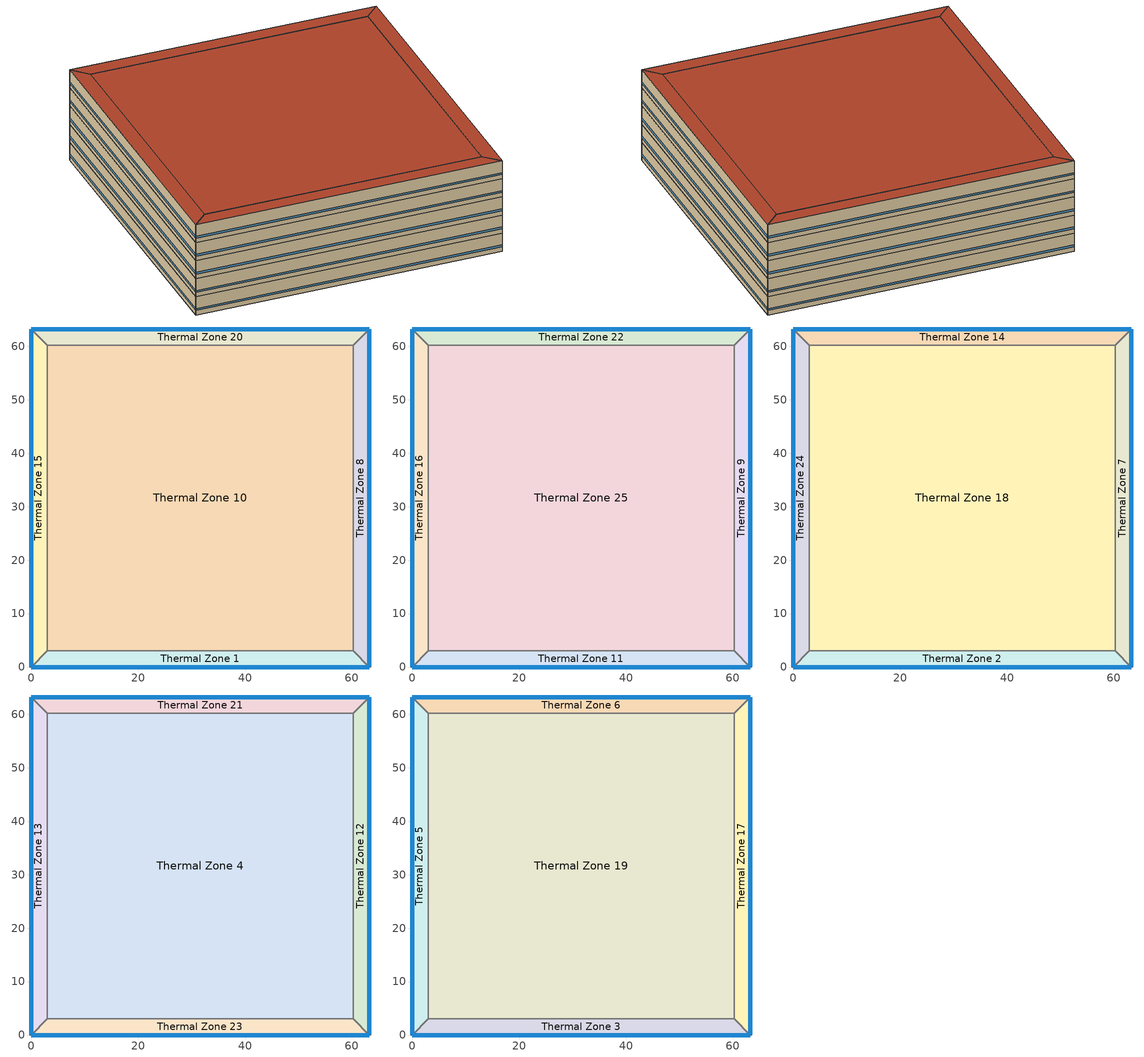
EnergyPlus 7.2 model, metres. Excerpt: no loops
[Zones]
Thermal Zone 15
 floor ground (000_ExtSlabCarpet_4in_ClimateZone 1-8): 0,0 0,63.25 3,60.25 3,3 z0
 wall outside (ASHRAE_189.1-2009_ExtWall_SteelFrame_ClimateZone 4-8): 0,63.25 0,0 z0:4
 wall to Thermal Zone 10 (000_Interior Wall): 3,3 3,60.25 z0:4
 wall to Thermal Zone 1 (000_Interior Wall): 0,0 3,3 z0:4
 wall to Thermal Zone 20 (000_Interior Wall): 3,60.25 0,63.25 z0:4
 window (ASHRAE_189.1-2009_ExtWindow_ClimateZone 4-5): 0,63.22 0,0.03 z1:1.4
Thermal Zone 1
 floor ground (000_ExtSlabCarpet_4in_ClimateZone 1-8): 63.25,0 0,0 3,3 60.25,3 z0
 wall outside (ASHRAE_189.1-2009_ExtWall_SteelFrame_ClimateZone 4-8): 0,0 63.25,0 z0:4
 wall to Thermal Zone 10 (000_Interior Wall): 60.25,3 3,3 z0:4
 wall to Thermal Zone 8 (000_Interior Wall): 63.25,0 60.25,3 z0:4
 window (ASHRAE_189.1-2009_ExtWindow_ClimateZone 4-5): 0.03,0 63.22,0 z1:1.4
Thermal Zone 20
 floor ground (000_ExtSlabCarpet_4in_ClimateZone 1-8): 0,63.25 63.25,63.25 60.25,60.25 3,60.25 z0
 wall outside (ASHRAE_189.1-2009_ExtWall_SteelFrame_ClimateZone 4-8): 63.25,63.25 0,63.25 z0:4
 wall to Thermal Zone 10 (000_Interior Wall): 3,60.25 60.25,60.25 z0:4
 wall to Thermal Zone 8 (000_Interior Wall): 60.25,60.25 63.25,63.25 z0:4
 window (ASHRAE_189.1-2009_ExtWindow_ClimateZone 4-5): 63.22,63.25 0.03,63.25 z1:1.4
Thermal Zone 10
 floor ground (000_ExtSlabCarpet_4in_ClimateZone 1-8): 3,3 3,60.25 60.25,60.25 60.25,3 z0
 wall to Thermal Zone 8 (000_Interior Wall): 60.25,3 60.25,60.25 z0:4
Thermal Zone 8
 floor ground (000_ExtSlabCarpet_4in_ClimateZone 1-8): 63.25,63.25 63.25,0 60.25,3 60.25,60.25 z0
 wall outside (ASHRAE_189.1-2009_ExtWall_SteelFrame_ClimateZone 4-8): 63.25,0 63.25,63.25 z0:4
 window (ASHRAE_189.1-2009_ExtWindow_ClimateZone 4-5): 63.25,0.03 63.25,63.22 z1:1.4
Thermal Zone 16
 floor to Thermal Zone 15 (000_Interior Floor): 0,0 0,63.25 3,60.25 3,3 z4
 wall outside (ASHRAE_189.1-2009_ExtWall_SteelFrame_ClimateZone 4-8): 0,63.25 0,0 z4:8
 wall to Thermal Zone 11 (000_Interior Wall): 0,0 3,3 z4:8
 wall to Thermal Zone 22 (000_Interior Wall): 3,60.25 0,63.25 z4:8
 wall to Thermal Zone 25 (000_Interior Wall): 3,3 3,60.25 z4:8
 window (ASHRAE_189.1-2009_ExtWindow_ClimateZone 4-5): 0,63.22 0,0.03 z5:5.4
Thermal Zone 22
 floor to Thermal Zone 20 (000_Interior Floor): 0,63.25 63.25,63.25 60.25,60.25 3,60.25 z4
 wall outside (ASHRAE_189.1-2009_ExtWall_SteelFrame_ClimateZone 4-8): 63.25,63.25 0,63.25 z4:8
 wall to Thermal Zone 25 (000_Interior Wall): 3,60.25 60.25,60.25 z4:8
 wall to Thermal Zone 9 (000_Interior Wall): 60.25,60.25 63.25,63.25 z4:8
 window (ASHRAE_189.1-2009_ExtWindow_ClimateZone 4-5): 63.22,63.25 0.03,63.25 z5:5.4
Thermal Zone 11
 floor to Thermal Zone 1 (000_Interior Floor): 63.25,0 0,0 3,3 60.25,3 z4
 wall outside (ASHRAE_189.1-2009_ExtWall_SteelFrame_ClimateZone 4-8): 0,0 63.25,0 z4:8
 wall to Thermal Zone 9 (000_Interior Wall): 63.25,0 60.25,3 z4:8
 wall to Thermal Zone 25 (000_Interior Wall): 60.25,3 3,3 z4:8
 window (ASHRAE_189.1-2009_ExtWindow_ClimateZone 4-5): 0.03,0 63.22,0 z5:5.4
Thermal Zone 25
 floor to Thermal Zone 10 (000_Interior Floor): 3,3 3,60.25 60.25,60.25 60.25,3 z4
 wall to Thermal Zone 9 (000_Interior Wall): 60.25,3 60.25,60.25 z4:8
Thermal Zone 9
 floor to Thermal Zone 8 (000_Interior Floor): 63.25,63.25 63.25,0 60.25,3 60.25,60.25 z4
 wall outside (ASHRAE_189.1-2009_ExtWall_SteelFrame_ClimateZone 4-8): 63.25,0 63.25,63.25 z4:8
 window (ASHRAE_189.1-2009_ExtWindow_ClimateZone 4-5): 63.25,0.03 63.25,63.22 z5:5.4
Thermal Zone 18
 floor to Thermal Zone 25 (000_Interior Floor): 3,3 3,60.25 60.25,60.25 60.25,3 z8
 wall to Thermal Zone 2 (000_Interior Wall): 3,3 60.25,3 z8:12
 wall to Thermal Zone 7 (000_Interior Wall): 60.25,3 60.25,60.25 z8:12
 wall to Thermal Zone 24 (000_Interior Wall): 3,60.25 3,3 z8:12
 wall to Thermal Zone 14 (000_Interior Wall): 60.25,60.25 3,60.25 z8:12
Thermal Zone 2
 floor to Thermal Zone 11 (000_Interior Floor): 63.25,0 0,0 3,3 60.25,3 z8
 wall outside (ASHRAE_189.1-2009_ExtWall_SteelFrame_ClimateZone 4-8): 0,0 63.25,0 z8:12
 wall to Thermal Zone 24 (000_Interior Wall): 3,3 0,0 z8:12
 wall to Thermal Zone 7 (000_Interior Wall): 63.25,0 60.25,3 z8:12
 window (ASHRAE_189.1-2009_ExtWindow_ClimateZone 4-5): 0.03,0 63.22,0 z9:9.4
Thermal Zone 7
 floor to Thermal Zone 9 (000_Interior Floor): 63.25,63.25 63.25,0 60.25,3 60.25,60.25 z8
 wall outside (ASHRAE_189.1-2009_ExtWall_SteelFrame_ClimateZone 4-8): 63.25,0 63.25,63.25 z8:12
 wall to Thermal Zone 14 (000_Interior Wall): 63.25,63.25 60.25,60.25 z8:12
 window (ASHRAE_189.1-2009_ExtWindow_ClimateZone 4-5): 63.25,0.03 63.25,63.22 z9:9.4
Thermal Zone 14
 floor to Thermal Zone 22 (000_Interior Floor): 0,63.25 63.25,63.25 60.25,60.25 3,60.25 z8
 wall outside (ASHRAE_189.1-2009_ExtWall_SteelFrame_ClimateZone 4-8): 63.25,63.25 0,63.25 z8:12
 wall to Thermal Zone 24 (000_Interior Wall): 0,63.25 3,60.25 z8:12
 window (ASHRAE_189.1-2009_ExtWindow_ClimateZone 4-5): 63.22,63.25 0.03,63.25 z9:9.4
Thermal Zone 24
 floor to Thermal Zone 16 (000_Interior Floor): 0,0 0,63.25 3,60.25 3,3 z8
 wall outside (ASHRAE_189.1-2009_ExtWall_SteelFrame_ClimateZone 4-8): 0,63.25 0,0 z8:12
 window (ASHRAE_189.1-2009_ExtWindow_ClimateZone 4-5): 0,63.22 0,0.03 z9:9.4
Thermal Zone 23
 floor to Thermal Zone 2 (000_Interior Floor): 63.25,0 0,0 3,3 60.25,3 z12
 wall outside (ASHRAE_189.1-2009_ExtWall_SteelFrame_ClimateZone 4-8): 0,0 63.25,0 z12:16
 wall to Thermal Zone 4 (000_Interior Wall): 60.25,3 3,3 z12:16
 wall to Thermal Zone 13 (000_Interior Wall): 3,3 0,0 z12:16
 wall to Thermal Zone 12 (000_Interior Wall): 63.25,0 60.25,3 z12:16
 window (ASHRAE_189.1-2009_ExtWindow_ClimateZone 4-5): 0.03,0 63.22,0 z13:13.4
Thermal Zone 12
 floor to Thermal Zone 7 (000_Interior Floor): 63.25,63.25 63.25,0 60.25,3 60.25,60.25 z12
 wall outside (ASHRAE_189.1-2009_ExtWall_SteelFrame_ClimateZone 4-8): 63.25,0 63.25,63.25 z12:16
 wall to Thermal Zone 4 (000_Interior Wall): 60.25,60.25 60.25,3 z12:16
 wall to Thermal Zone 21 (000_Interior Wall): 63.25,63.25 60.25,60.25 z12:16
 window (ASHRAE_189.1-2009_ExtWindow_ClimateZone 4-5): 63.25,0.03 63.25,63.22 z13:13.4
Thermal Zone 4
 floor to Thermal Zone 18 (000_Interior Floor): 3,3 3,60.25 60.25,60.25 60.25,3 z12
 wall to Thermal Zone 13 (000_Interior Wall): 3,60.25 3,3 z12:16
 wall to Thermal Zone 21 (000_Interior Wall): 60.25,60.25 3,60.25 z12:16
Thermal Zone 21
 floor to Thermal Zone 14 (000_Interior Floor): 0,63.25 63.25,63.25 60.25,60.25 3,60.25 z12
 wall outside (ASHRAE_189.1-2009_ExtWall_SteelFrame_ClimateZone 4-8): 63.25,63.25 0,63.25 z12:16
 wall to Thermal Zone 13 (000_Interior Wall): 0,63.25 3,60.25 z12:16
 window (ASHRAE_189.1-2009_ExtWindow_ClimateZone 4-5): 63.22,63.25 0.03,63.25 z13:13.4
Thermal Zone 13
 floor to Thermal Zone 24 (000_Interior Floor): 0,0 0,63.25 3,60.25 3,3 z12
 wall outside (ASHRAE_189.1-2009_ExtWall_SteelFrame_ClimateZone 4-8): 0,63.25 0,0 z12:16
 window (ASHRAE_189.1-2009_ExtWindow_ClimateZone 4-5): 0,63.22 0,0.03 z13:13.4
Thermal Zone 17
 floor to Thermal Zone 12 (000_Interior Floor): 63.25,63.25 63.25,0 60.25,3 60.25,60.25 z16
 wall outside (ASHRAE_189.1-2009_ExtWall_SteelFrame_ClimateZone 4-8): 63.25,0 63.25,63.25 z16:20
 wall to Thermal Zone 3 (000_Interior Wall): 60.25,3 63.25,0 z16:20
 wall to Thermal Zone 6 (000_Interior Wall): 63.25,63.25 60.25,60.25 z16:20
 wall to Thermal Zone 19 (000_Interior Wall): 60.25,60.25 60.25,3 z16:20
 window (ASHRAE_189.1-2009_ExtWindow_ClimateZone 4-5): 63.25,0.03 63.25,63.22 z17:17.4
 roof outside (ASHRAE_189.1-2009_ExtRoof_IEAD_ClimateZone 2-5): 60.25,60.25 60.25,3 63.25,0 63.25,63.25 z20
Thermal Zone 5
 floor to Thermal Zone 13 (000_Interior Floor): 0,0 0,63.25 3,60.25 3,3 z16
 wall outside (ASHRAE_189.1-2009_ExtWall_SteelFrame_ClimateZone 4-8): 0,63.25 0,0 z16:20
 wall to Thermal Zone 6 (000_Interior Wall): 3,60.25 0,63.25 z16:20
 wall to Thermal Zone 3 (000_Interior Wall): 0,0 3,3 z16:20
 wall to Thermal Zone 19 (000_Interior Wall): 3,3 3,60.25 z16:20
 window (ASHRAE_189.1-2009_ExtWindow_ClimateZone 4-5): 0,63.22 0,0.03 z17:17.4
 roof outside (ASHRAE_189.1-2009_ExtRoof_IEAD_ClimateZone 2-5): 3,3 3,60.25 0,63.25 0,0 z20
Thermal Zone 19
 floor to Thermal Zone 4 (000_Interior Floor): 3,3 3,60.25 60.25,60.25 60.25,3 z16
 wall to Thermal Zone 6 (000_Interior Wall): 60.25,60.25 3,60.25 z16:20
 wall to Thermal Zone 3 (000_Interior Wall): 3,3 60.25,3 z16:20
 roof outside (ASHRAE_189.1-2009_ExtRoof_IEAD_ClimateZone 2-5): 60.25,3 60.25,60.25 3,60.25 3,3 z20
Thermal Zone 6
 floor to Thermal Zone 21 (000_Interior Floor): 0,63.25 63.25,63.25 60.25,60.25 3,60.25 z16
 wall outside (ASHRAE_189.1-2009_ExtWall_SteelFrame_ClimateZone 4-8): 63.25,63.25 0,63.25 z16:20
 window (ASHRAE_189.1-2009_ExtWindow_ClimateZone 4-5): 63.22,63.25 0.03,63.25 z17:17.4
 roof outside (ASHRAE_189.1-2009_ExtRoof_IEAD_ClimateZone 2-5): 3,60.25 60.25,60.25 63.25,63.25 0,63.25 z20
Thermal Zone 3
 floor to Thermal Zone 23 (000_Interior Floor): 63.25,0 0,0 3,3 60.25,3 z16
 wall outside (ASHRAE_189.1-2009_ExtWall_SteelFrame_ClimateZone 4-8): 0,0 63.25,0 z16:20
 window (ASHRAE_189.1-2009_ExtWindow_ClimateZone 4-5): 0.03,0 63.22,0 z17:17.4
 roof outside (ASHRAE_189.1-2009_ExtRoof_IEAD_ClimateZone 2-5): 60.25,3 3,3 0,0 63.25,0 z20
[Site:Location]
Chicago Ohare Intl Ap_IL_USA Design_Conditions: Latitude {deg}=41.98; Longitude {deg}=-87.92; Time Zone {hr}=-6; Elevation {m}=201
[SizingPeriod:DesignDay] Day of Month=21; Dry-Bulb Temperature Range Modifier Type=DefaultMultipliers; Barometric Pressure {Pa}=98934; Rain Indicator=No; Snow Indicator=No; Daylight Saving Time Indicator=No
Name | Month | Day Type | Maximum Dry-Bulb Temperature {C} | Daily Dry-Bulb Temperature Range {deltaC} | Humidity Condition Type | Wetbulb or DewPoint at Maximum Dry-Bulb {C} | Wind Speed {m/s} | Wind Direction {deg} | Solar Model Indicator | ASHRAE Clear Sky Optical Depth for Beam Irradiance (taub) | ASHRAE Clear Sky Optical Depth for Diffuse Irradiance (taud) | Sky Clearness
Chicago Ohare Intl Ap Ann Clg 2% Condns WB=>MDB | 7 | SummerDesignDay | 28.1 | 10.5 | Wetbulb | 23.5 | 5.2 | 230 | ASHRAETau | 0.455 | 2.05
Chicago Ohare Intl Ap Ann Htg 99% Condns DB | 1 | WinterDesignDay | -16.6 | 0 | Wetbulb | -16.6 | 4.9 | 270 | ASHRAEClearSky |  |  | 0
Chicago Ohare Intl Ap Ann Htg Wind 99.6% Condns WS=>MCDB | 1 | WinterDesignDay | -3.5 | 0 | Wetbulb | -3.5 | 12.4 | 270 | ASHRAEClearSky |  |  | 0
Chicago Ohare Intl Ap Ann Clg 1% Condns DP=>MDB | 7 | SummerDesignDay | 27.7 | 10.5 | Dewpoint | 22.9 | 5.2 | 230 | ASHRAETau | 0.455 | 2.05
[Building]
Building 1
[Material] Thermal Absorptance=0.9
Name | Roughness | Thickness {m} | Conductivity {W/m-K} | Density {kg/m3} | Specific Heat {J/kg-K} | Solar Absorptance | Visible Absorptance
000_G01a 19mm gypsum board | MediumSmooth | 0.019 | 0.16 | 800 | 1090 | 0.7 | 0.7
1/2IN Gypsum | Smooth | 0.0127 | 0.16 | 784.9 | 830 | 0.92 | 0.92
Metal Decking | MediumSmooth | 0.0015 | 45.006 | 7680 | 418.4 | 0.7 | 0.3
Roof Membrane | VeryRough | 0.0095 | 0.16 | 1121.29 | 1460 | 0.7 | 0.7
Wall Insulation [39] | MediumRough | 0.1184 | 0.045 | 265 | 836.8 | 0.7 | 0.7
000_M11 100mm lightweight concrete | MediumRough | 0.1016 | 0.53 | 1280 | 840 | 0.7 | 0.7
MAT-CC05 4 HW CONCRETE | Rough | 0.1016 | 1.311 | 2240 | 836.8 | 0.7 | 0.7
Roof Insulation [21] | MediumRough | 0.2105 | 0.049 | 265 | 836.8 | 0.7 | 0.7
000_F16 Acoustic tile | MediumSmooth | 0.0191 | 0.06 | 368 | 590 | 0.7 | 0.7
[Material:AirGap]
Name | Thermal Resistance {m2-K/W}
000_F04 Wall air space resistance | 0.15
000_F05 Ceiling air space resistance | 0.18
[Material:NoMass] Thermal Absorptance=0.9; Solar Absorptance=0.7
Name | Roughness | Thermal Resistance {m2-K/W} | Visible Absorptance
MAT-SHEATH | Rough | 0.3626 | 0.7
CP02 CARPET PAD | VeryRough | 0.2165 | 0.8
[WindowMaterial:Glazing]
Theoretical Glass [207]: Optical Data Type=SpectralAverage; Thickness {m}=0.003; Solar Transmittance at Normal Incidence=0.3311; Front Side Solar Reflectance at Normal Incidence=0.6189; Back Side Solar Reflectance at Normal Incidence=0.6189; Visible Transmittance at Normal Incidence=0.44; Front Side Visible Reflectance at Normal Incidence=0.51; Back Side Visible Reflectance at Normal Incidence=0.51; Infrared Transmittance at Normal Incidence=0; Front Side Infrared Hemispherical Emissivity=0.9; Back Side Infrared Hemispherical Emissivity=0.9; Conductivity {W/m-K}=0.0133; Dirt Correction Factor for Solar and Visible Transmittance=1; Solar Diffusing=No
[Construction]
ASHRAE_189.1-2009_ExtWindow_ClimateZone 4-5: Theoretical Glass [207]
ASHRAE_189.1-2009_ExtRoof_IEAD_ClimateZone 2-5: Roof Membrane, Roof Insulation [21], Metal Decking
000_Interior Wall: 000_G01a 19mm gypsum board, 000_F04 Wall air space resistance, 000_G01a 19mm gypsum board
000_ExtSlabCarpet_4in_ClimateZone 1-8: MAT-CC05 4 HW CONCRETE, CP02 CARPET PAD
000_Interior Floor: 000_F16 Acoustic tile, 000_F05 Ceiling air space resistance, 000_M11 100mm lightweight concrete
ASHRAE_189.1-2009_ExtWall_SteelFrame_ClimateZone 4-8: MAT-SHEATH, Wall Insulation [39], 1/2IN Gypsum
[AvailabilityManager:Scheduled]
Name | Schedule
AvailabilityManager:Scheduled {00f0ace7-f75a-4d79-b97d-a91d547c7a85} | Schedule:Compact {03a6b9e8-d5ec-4086-8958-cda4a631bc23}
AvailabilityManager:Scheduled {93216ccc-76b3-432e-8bfa-71139c29b1ec} | Schedule:Compact {65f93b4e-07b0-467b-9371-b04828f824ce}
[Zone]
Thermal Zone 18; Thermal Zone 2; Thermal Zone 15; Thermal Zone 16; Thermal Zone 17; Thermal Zone 23; Thermal Zone 12; Thermal Zone 22; Thermal Zone 4; Thermal Zone 5; Thermal Zone 11; Thermal Zone 21; Thermal Zone 1; Thermal Zone 13; Thermal Zone 19; Thermal Zone 25; Thermal Zone 20; Thermal Zone 7; Thermal Zone 14; Thermal Zone 24; Thermal Zone 6; Thermal Zone 10; Thermal Zone 8; Thermal Zone 3; Thermal Zone 9
[Schedule:Compact]
Schedule:Compact {03a6b9e8-d5ec-4086-8958-cda4a631bc23}; Schedule:Compact {65f93b4e-07b0-467b-9371-b04828f824ce}: Through: 12/31, For: AllDays, Until: 24:00, 1
